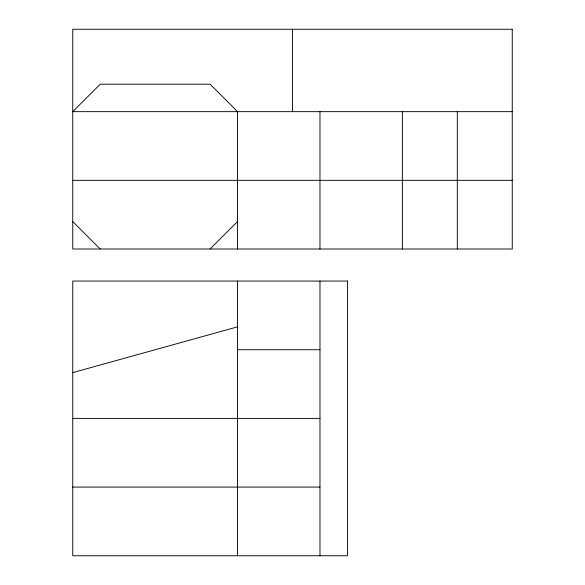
<?xml version="1.0" encoding="UTF-8"?>
<svg xmlns="http://www.w3.org/2000/svg" width="585" height="585" viewBox="0 0 585 585"><rect width="100%" height="100%" fill="white"/><g stroke="black" fill="none" stroke-linecap="round" stroke-linejoin="round"><path stroke-width="0.88" d="M210.088 249.005L237.561 221.539M72.745 372.623L237.561 326.839M512.255 111.662L72.745 111.662L100.21 84.189L210.088 84.189L237.561 111.662L237.561 249.005M72.745 180.334L512.255 180.334M237.561 349.728L319.973 349.728M72.745 418.399L319.973 418.399M72.745 487.078L319.973 487.078M72.745 221.539L100.21 249.005M457.316 111.662L457.316 249.005M402.378 111.662L402.378 249.005M319.973 111.662L319.973 249.005M319.973 281.056L319.973 555.75M292.5 29.25L292.5 111.662M237.561 281.056L237.561 555.75M512.255 29.25L72.745 29.25L72.745 249.005L512.255 249.005L512.255 29.25M347.439 281.056L72.745 281.056L72.745 555.75L347.439 555.75L347.439 281.056"/></g></svg>
